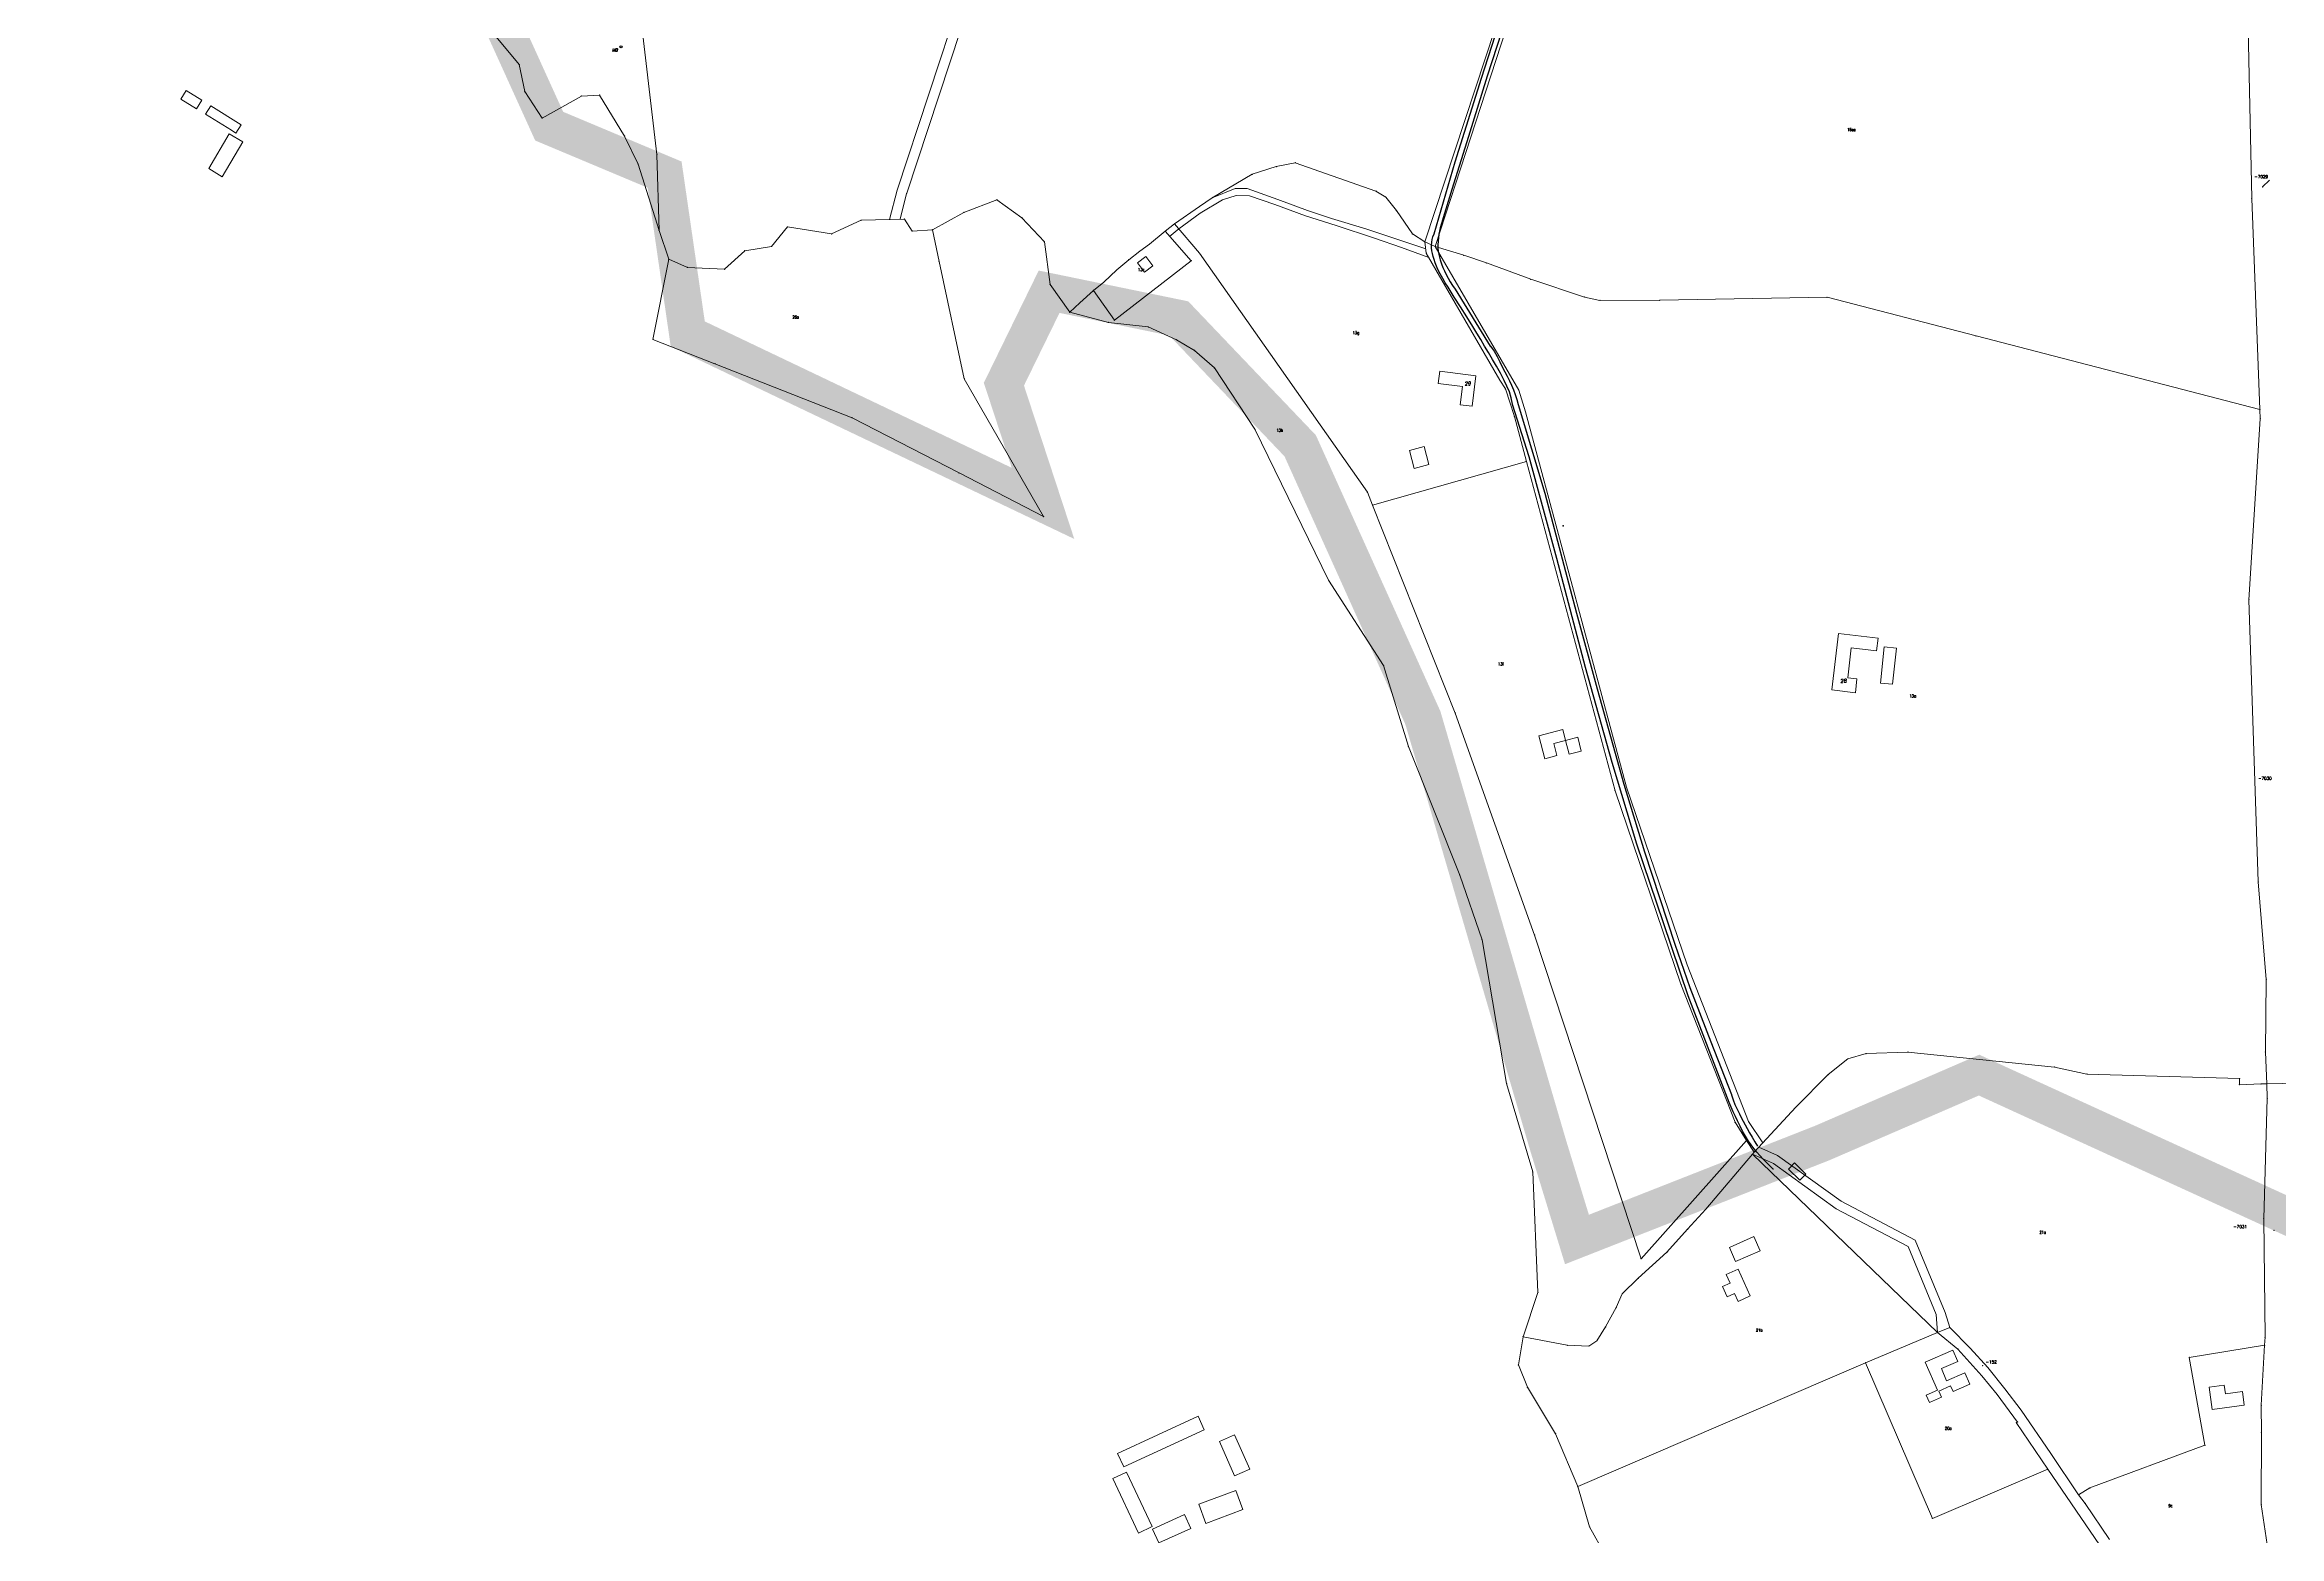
# Model space of a CAD drawing. Header units: millimetres. Extents: x 672113 to 680957, y 6130092 to 6137781.
# Drawn here: x 672684 to 674182, y 6131901 to 6132901 of the extents above; entities that cross this region are included whole.
import ezdxf

# ---------------------------------------------------------------- set-up
doc = ezdxf.new("R2010")
doc.units = ezdxf.units.MM
doc.header["$LTSCALE"] = 0.5
for name, color, linetype, lineweight in [('ADMN_GR', 1, 'Continuous', 5), ('bygning', 1, 'Continuous', 5), ('OPTAGETVEJ', 1, 'Continuous', 5), ('skel', 142, 'Continuous', 5), ('SKELKREDS', 1, 'Continuous', 5), ('SKELPKT', 1, 'Continuous', 5)]:
    doc.layers.add(name, color=color, linetype=linetype, lineweight=lineweight)
for name, color, linetype, lineweight, plot in [('FIKS_PILE', 9, 'Continuous', 5, False), ('FIKS_TEKST', 6, 'Continuous', 5, False), ('FIKSPUNKT', 1, 'Continuous', 5, False)]:
    doc.layers.add(name, color=color, linetype=linetype, lineweight=lineweight, plot=plot)
for name, color, linetype in [('Forsyningsområde', 100, 'Continuous'), ('Husnr', 3, 'Continuous'), ('MATRNR', 12, 'Continuous'), ('TF_V_---_Stophane', 3, 'Continuous'), ('TF_V_---_Tekst', 1, 'Continuous'), ('Vej', 7, 'Continuous'), ('Vejnavn', 9, 'Continuous')]:
    doc.layers.add(name, color=color, linetype=linetype)
doc.styles.add('ROMANS', font='ROMANS')
doc.styles.get("Standard").update_dxf_attribs({"font": 'romans.shx', "width": 0.75})

# ---------------------------------------------------------------- blocks, each defined once
blk = doc.blocks.new('270554_270554.DWG_FMEBLOCK62')
at = {"layer": 'FIKS_PILE', "color": 6}
blk.add_line((2.3, 2.2), (-2.3, -2.2), dxfattribs=at)

msp = doc.modelspace()

# ---------------------------------------------------------------- linework, layer by layer
at = {"layer": 'ADMN_GR', "color": 220}
for p, q in [((672986.5, 6132906.6), (673002, 6132888)), ((673002, 6132888), (673005.7, 6132869.9)), ((673005.7, 6132869.9), (673017.5, 6132852.1)), ((673017.5, 6132852.1), (673043.7, 6132866.9)), ((673043.7, 6132866.9), (673055.9, 6132867.5)), ((673055.9, 6132867.5), (673072.6, 6132840)), ((673072.6, 6132840), (673081.7, 6132821.3)), ((673081.7, 6132821.3), (673095.8, 6132776.8)), ((673300.1, 6132788.9), (673322.2, 6132797.4)), ((673322.2, 6132797.4), (673339, 6132785.3)), ((673279, 6132777.3), (673300.1, 6132788.9)), ((673283.4, 6132756), (673279, 6132777.3)), ((673339, 6132785.3), (673354.1, 6132769.1)), ((673095.8, 6132776.8), (673102.3, 6132757.5)), ((673354.1, 6132769.1), (673357.9, 6132740.6)), ((673102.3, 6132757.5), (673091.7, 6132703.7)), ((673300.3, 6132677.3), (673283.4, 6132756)), ((673357.9, 6132740.6), (673371, 6132721.9)), ((673371, 6132721.9), (673396.9, 6132715.1)), ((673091.7, 6132703.7), (673133.2, 6132687.4)), ((673396.9, 6132715.1), (673423.6, 6132712.1)), ((673423.6, 6132712.1), (673442.5, 6132703.5)), ((673442.5, 6132703.5), (673454.7, 6132696.4)), ((673225.1, 6132651.2), (673133.2, 6132687.4)), ((673454.7, 6132696.4), (673468, 6132684.6)), ((673353.5, 6132585), (673300.3, 6132677.3)), ((673468, 6132684.6), (673495.1, 6132643.5)), ((673225.1, 6132651.2), (673296.9, 6132614.2)), ((673495.1, 6132643.5), (673544.5, 6132542.3)), ((673353.5, 6132585), (673296.9, 6132614.2)), ((673544.5, 6132542.3), (673581.4, 6132485.1)), ((673581.4, 6132485.1), (673598, 6132430.8)), ((673598, 6132430.8), (673632.4, 6132344.6)), ((673632.4, 6132344.6), (673647.4, 6132301.3)), ((673647.4, 6132301.3), (673663.8, 6132204.8)), ((673892.5, 6132221.4), (673904.8, 6132224.9)), ((673892.5, 6132221.4), (673904.8, 6132224.9)), ((673904.8, 6132224.9), (673932.8, 6132225.9)), ((673904.8, 6132224.9), (673932.8, 6132225.9)), ((673932.8, 6132225.9), (674031.1, 6132215.9)), ((673932.8, 6132225.9), (674031.1, 6132215.9)), ((673857.6, 6132189), (673879.4, 6132210.9)), ((673857.6, 6132189), (673879.4, 6132210.9)), ((673879.4, 6132210.9), (673892.5, 6132221.4)), ((673879.4, 6132210.9), (673892.5, 6132221.4)), ((674052.8, 6132211.2), (674031.1, 6132215.9)), ((674052.8, 6132211.2), (674031.1, 6132215.9)), ((674052.8, 6132211.2), (674155.1, 6132208.2)), ((674052.8, 6132211.2), (674155.1, 6132208.2)), ((674155.1, 6132208.2), (674155, 6132204)), ((674155.1, 6132208.2), (674155, 6132204)), ((673663.8, 6132204.8), (673681.4, 6132145.6)), ((674155, 6132204), (674169.6, 6132204.6)), ((674155, 6132204), (674169.6, 6132204.6)), ((674169.6, 6132204.6), (674173.3, 6132204.7)), ((674169.6, 6132204.6), (674173.3, 6132204.7)), ((674173.3, 6132204.7), (674204.5, 6132205.3)), ((674173.3, 6132204.7), (674204.5, 6132205.3)), ((673829.8, 6132158.9), (673857.6, 6132189)), ((673829.8, 6132158.9), (673857.6, 6132189)), ((673797.3, 6132120.6), (673828.7, 6132157.6)), ((673797.3, 6132120.6), (673828.7, 6132157.6)), ((673828.7, 6132157.6), (673829.8, 6132158.9)), ((673828.7, 6132157.6), (673829.8, 6132158.9)), ((673681.4, 6132145.6), (673684.8, 6132064.8)), ((673785.2, 6132107.2), (673797.3, 6132120.6)), ((673785.2, 6132107.2), (673797.3, 6132120.6)), ((673771.3, 6132091.7), (673785.2, 6132107.2)), ((673771.3, 6132091.7), (673785.2, 6132107.2)), ((673752.1, 6132074.3), (673771.3, 6132091.7)), ((673752.1, 6132074.3), (673771.3, 6132091.7)), ((673741.4, 6132063.9), (673752.1, 6132074.3)), ((673741.4, 6132063.9), (673752.1, 6132074.3)), ((673684.8, 6132064.8), (673674.9, 6132035.1)), ((673737.3, 6132054.6), (673741.4, 6132063.9)), ((673737.3, 6132054.6), (673741.4, 6132063.9)), ((673730.2, 6132041.7), (673737.3, 6132054.6)), ((673730.2, 6132041.7), (673737.3, 6132054.6)), ((673674.9, 6132035.1), (673671.8, 6132016.2)), ((673674.9, 6132035.1), (673704.5, 6132029.4)), ((673674.9, 6132035.1), (673704.5, 6132029.4)), ((673704.5, 6132029.4), (673719, 6132028.8)), ((673704.5, 6132029.4), (673719, 6132028.8)), ((673719, 6132028.8), (673724.4, 6132032.4)), ((673719, 6132028.8), (673724.4, 6132032.4)), ((673724.4, 6132032.4), (673730.2, 6132041.7)), ((673724.4, 6132032.4), (673730.2, 6132041.7)), ((673671.8, 6132016.2), (673677.8, 6132001.2)), ((673677.8, 6132001.2), (673696.7, 6131970.1)), ((673696.7, 6131970.1), (673711.5, 6131934.6)), ((673711.5, 6131934.6), (673719.5, 6131907.6)), ((673719.5, 6131907.6), (673740.5, 6131870))]:
    msp.add_line(p, q, dxfattribs=at)
at = {"layer": 'bygning'}
for points in [[(672775.3, 6132864.9, 19), (672785.8, 6132858.4, 19), (672789.3, 6132864.1, 19), (672778.8, 6132870.6, 19)], [(672812.2, 6132842, 19.9), (672815.7, 6132847.6, 19.9), (672795.3, 6132860.3, 19.9), (672791.8, 6132854.7, 19.9), (672809.2, 6132843.9, 19.9)], [(672807.6, 6132841.5, 18.6), (672793.9, 6132818.2, 18.6), (672803, 6132812.8, 18.6), (672816.7, 6132836.1, 18.6)], [(673426.8, 6132753.1, 15), (673422.1, 6132759.3, 15), (673416.4, 6132755, 15), (673421.2, 6132748.8, 15)], [(673617.9, 6132674.2, 24.8), (673634.2, 6132672.1, 24.8), (673632.7, 6132659.9, 24.9), (673640.7, 6132658.9, 24.9), (673643.3, 6132679.3, 24.9), (673619, 6132682.5, 24.8)], [(673598.7, 6132629.2, 25.6), (673601.9, 6132617.2, 25.6), (673611.8, 6132619.9, 25.7), (673608.5, 6132631.9, 25.6)], [(673897.6, 6132466.8, 31.9), (673898.7, 6132476.2, 31.9), (673892.5, 6132476.9, 31.9), (673894.8, 6132496.9, 31.9), (673911.8, 6132494.9, 31.9), (673912.8, 6132503.5, 31.9), (673886.3, 6132506.6, 31.9), (673881.9, 6132468.7, 31.9)], [(673922.6, 6132472.5, 32.2), (673925.2, 6132496.7, 32.2), (673917, 6132497.6, 32.2), (673914.4, 6132473.3, 32.2)], [(673685.4, 6132438, 28.2), (673689.4, 6132422.6, 28.2), (673697.6, 6132424.7, 28.2), (673695.5, 6132432.9, 28.2), (673703.3, 6132434.9, 28.2), (673701.5, 6132442.1, 28.2)], [(673703.3, 6132434.9, 28.2), (673705.7, 6132425.6, 28.2), (673713.9, 6132427.7, 28.2), (673711.6, 6132437, 28.2)], [(673856.8, 6132151.6, 27.9), (673852.7, 6132147.4, 27.9), (673860.3, 6132140, 27.9), (673864.4, 6132144.2, 27.9)], [(673833.7, 6132092.8, 24), (673829.6, 6132102.2, 24), (673813.2, 6132095, 24), (673817.2, 6132085.6, 24)], [(673819.1, 6132080.4, 23.9), (673811.1, 6132076.8, 24), (673813.6, 6132071.1, 24), (673808.6, 6132068.8, 23.9), (673811.7, 6132061.8, 23.9), (673816.7, 6132064, 23.9), (673819.1, 6132058.8, 23.9), (673827.2, 6132062.5, 23.9)], [(673963.1, 6131998.3, 28.5), (673974.4, 6132003.2, 28.5), (673971, 6132011, 28.5), (673958.8, 6132005.6, 28.5), (673955.3, 6132013.8, 28.1), (673966.3, 6132018.6, 28.1), (673963, 6132026.2, 28.1), (673944.4, 6132018.1, 28.2), (673952.6, 6131999.3, 27.7), (673945, 6131996, 27.7), (673947.2, 6131990.9, 27.7), (673955.4, 6131994.5, 27.8), (673953.5, 6131998.7, 28.2), (673961.4, 6132002.2, 30.6)], [(674144.8, 6132002.7, 33.8), (674134.8, 6132001.4, 33.8), (674136.8, 6131986.4, 33.8), (674158.3, 6131989.3, 33.8), (674157.1, 6131998.4, 33.8), (674145.6, 6131996.8, 34.4)], [(673407.2, 6131947.8, 24.1), (673461.2, 6131972.7, 24.1), (673457, 6131981.9, 24.1), (673403, 6131956.9, 24.1)], [(673481.5, 6131941.9, 24.4), (673491.7, 6131946.3, 24.4), (673481.5, 6131969.4, 24.4), (673471.3, 6131964.9, 24.4)], [(673409.1, 6131944.3, 24.1), (673400, 6131940.1, 24.1), (673417.1, 6131903.5, 24.2), (673426.2, 6131907.8, 24.2)], [(673462.3, 6131910, 24.1), (673487.1, 6131919.2, 24.1), (673482.3, 6131932.1, 24.1), (673457.6, 6131922.9, 24.1)], [(673430.8, 6131896.9, 24.1), (673452.2, 6131906.6, 24.1), (673448, 6131915.9, 24.1), (673426.6, 6131906.2, 24.1)]]:
    msp.add_polyline3d(points, close=True, dxfattribs=at)
at = {"layer": 'FIKSPUNKT', "color": 6}
for p in [(674170.6, 6132806), (674178.3, 6132106.4), (673982.9, 6132015.6)]:
    msp.add_point(p, dxfattribs=at)
at = {"layer": 'Forsyningsområde', "const_width": 25}
msp.add_lwpolyline([(674679.8, 6134389.5), (672918.2, 6134525), (672753.9, 6134157.9), (672698.2, 6133883.5), (672850, 6133812.3), (672910.4, 6133744.2), (672929, 6133610.7), (672846.9, 6133409.5), (672888.8, 6133246.4), (672930.6, 6133048.3), (673022.1, 6132846.7), (673099.5, 6132814.2), (673115, 6132707.4), (673353.1, 6132593.8), (673326.9, 6132673.7), (673357.2, 6132735.7), (673444.1, 6132717.8), (673525.5, 6132632.4), (673607.7, 6132450.1), (673691.7, 6132163.3), (673711, 6132100.3), (673875.5, 6132165), (673980.5, 6132210.5), (674229, 6132096.8)], dxfattribs=at)
at = {"layer": 'OPTAGETVEJ', "color": 8}
for p, q in [((673327, 6133021.5), (673255.4, 6132803.8)), ((673333.7, 6133020.4), (673261.9, 6132801.8)), ((673609.1, 6132769.1), (673677, 6132975.6)), ((673255.4, 6132803.8), (673250.3, 6132784.1)), ((673257.3, 6132784.4), (673261.7, 6132801.5)), ((673261.9, 6132801.8), (673261.7, 6132801.5)), ((673458.4, 6132788.4), (673473.4, 6132797.2)), ((673482, 6132805), (673466.6, 6132798.7)), ((673473.4, 6132797.2), (673482.5, 6132800.2)), ((673490, 6132804.9), (673482, 6132805)), ((673482.5, 6132800.2), (673491.6, 6132799.9)), ((673510.5, 6132797.5), (673490, 6132804.9)), ((673491.6, 6132799.9), (673508.6, 6132794.2)), ((673508.6, 6132794.2), (673529.1, 6132786.6)), ((673530.5, 6132790.1), (673510.5, 6132797.5)), ((673438, 6132772.8), (673444.2, 6132777.8)), ((673458.4, 6132788.4), (673444.2, 6132777.8)), ((673529.1, 6132786.6), (673549.6, 6132780)), ((673546.5, 6132784.8), (673530.5, 6132790.1)), ((673569.6, 6132777.9), (673546.5, 6132784.8)), ((673549.6, 6132780), (673575.4, 6132771.7)), ((673590.2, 6132771), (673569.6, 6132777.9)), ((673575.4, 6132771.7), (673593.4, 6132765.4)), ((673609.7, 6132764.5), (673590.2, 6132771)), ((673593.4, 6132765.4), (673611.7, 6132758.7)), ((673672, 6132669.6), (673616, 6132766.1)), ((673676.6, 6132655.2), (673672, 6132669.6)), ((673744.2, 6132403.5), (673676.6, 6132655.2)), ((673784.8, 6132284.4), (673744.2, 6132403.5)), ((673826, 6132179.5), (673784.8, 6132284.4)), ((673826, 6132179.5), (673835.5, 6132165.1)), ((673835.5, 6132165.1), (673835.5, 6132165.1)), ((673828.7, 6132157.6), (673842.7, 6132151.3)), ((673833, 6132162.3), (673845.5, 6132156.7)), ((673842.7, 6132151.3), (673884.8, 6132120.8)), ((673845.5, 6132156.7), (673888, 6132126)), ((673884.8, 6132120.8), (673932.9, 6132095.6)), ((673888, 6132126), (673937.8, 6132099.9)), ((673932.9, 6132095.6), (673951.7, 6132050)), ((673937.8, 6132099.9), (673957.7, 6132051.4)), ((673951.7, 6132050), (673952.7, 6132038)), ((673957.7, 6132051.4), (673960.9, 6132041.3))]:
    msp.add_line(p, q, dxfattribs=at)
at = {"layer": 'skel', "color": 40}
for p, q in [((673070.5, 6133029.5), (673094.3, 6132827.6)), ((674163.3, 6132798.2), (674159, 6132993.3)), ((673616, 6132766.1), (673673.1, 6132941)), ((673094.3, 6132827.6), (673095.8, 6132776.8)), ((673509.5, 6132819.6), (673522.2, 6132822.2)), ((673522.2, 6132822.2), (673576.2, 6132803.2)), ((673466.6, 6132798.7), (673493.4, 6132814.5)), ((673493.4, 6132814.5), (673509.5, 6132819.6)), ((673441.3, 6132781.2), (673457.9, 6132792.8)), ((673457.9, 6132792.8), (673466.6, 6132798.7)), ((673576.2, 6132803.2), (673582.8, 6132799.1)), ((673582.8, 6132799.1), (673590, 6132790.1)), ((674168.8, 6132656.8), (674163.3, 6132798.2)), ((673171.2, 6132766.1), (673181.9, 6132779.1)), ((673181.9, 6132779.1), (673211.4, 6132774.5)), ((673211.4, 6132774.5), (673231.2, 6132783.6)), ((673231.2, 6132783.6), (673260.2, 6132784.4)), ((673260.2, 6132784.4), (673265.5, 6132776.4)), ((673265.5, 6132776.4), (673279, 6132777.3)), ((673434.9, 6132776.2), (673441.3, 6132781.2)), ((673441.3, 6132781.2), (673458, 6132761.6)), ((673590, 6132790.1), (673600.7, 6132774.5)), ((673139.7, 6132750.8), (673153.2, 6132763.2)), ((673153.2, 6132763.2), (673171.2, 6132766.1)), ((673410.6, 6132757.1), (673418, 6132762.8)), ((673418, 6132762.8), (673424.5, 6132767.6)), ((673424.5, 6132767.6), (673434.9, 6132776.2)), ((673434.9, 6132776.2), (673452.5, 6132756.5)), ((673600.7, 6132774.5), (673609.1, 6132769.1)), ((673610, 6132761.6), (673609.1, 6132769.1)), ((673609.1, 6132769.1), (673616, 6132766.1)), ((673616, 6132766.1), (673635.1, 6132760.2)), ((673102.3, 6132757.5), (673114.8, 6132752)), ((673114.8, 6132752), (673139.7, 6132750.8)), ((673393.9, 6132742.2), (673402.6, 6132750.4)), ((673452.5, 6132756.5), (673401, 6132716.6)), ((673402.6, 6132750.4), (673410.6, 6132757.1)), ((673458, 6132761.6), (673570.5, 6132601.3)), ((673659.4, 6132676.4), (673610, 6132761.6)), ((673635.1, 6132760.2), (673650.3, 6132755)), ((673650.3, 6132755), (673680, 6132744.1)), ((673377.7, 6132728.2), (673386.9, 6132736.6)), ((673386.9, 6132736.6), (673393.9, 6132742.2)), ((673401, 6132716.6), (673386.9, 6132736.6)), ((673680, 6132744.1), (673716.1, 6132732.1)), ((673716.1, 6132732.1), (673726.4, 6132729.9)), ((673766.5, 6132730), (673878.6, 6132732)), ((673878.6, 6132732), (673978.5, 6132706.1)), ((673371, 6132721.9), (673377.7, 6132728.2)), ((673726.4, 6132729.9), (673766.5, 6132730)), ((673978.5, 6132706.1), (674168.8, 6132656.8)), ((673663.1, 6132670.5), (673659.4, 6132676.4)), ((673669.1, 6132652), (673663.1, 6132670.5)), ((673677.1, 6132621.9), (673669.1, 6132652)), ((674161.4, 6132529.2), (674169, 6132650.5)), ((674169, 6132650.5), (674168.8, 6132656.8)), ((673574, 6132592.7), (673677.1, 6132621.9)), ((673736.5, 6132401.1), (673677.1, 6132621.9)), ((673570.5, 6132601.3), (673574, 6132592.7)), ((673574, 6132592.7), (673629.4, 6132453.2)), ((674167.6, 6132340), (674161.4, 6132529.2)), ((673629.4, 6132453.2), (673682.6, 6132304.4)), ((673780.7, 6132271.4), (673736.5, 6132401.1)), ((674173, 6132274.5), (674167.6, 6132340)), ((673682.6, 6132304.4), (673754, 6132087.4)), ((673817, 6132178.9), (673780.7, 6132271.4)), ((674172.5, 6132225.9), (674173, 6132274.5)), ((674173.3, 6132204.7), (674172.5, 6132225.9)), ((674173.7, 6132195), (674171.3, 6132114.2)), ((674173.7, 6132195), (674173.3, 6132204.7)), ((673824.7, 6132166.7), (673817, 6132178.9)), ((673754, 6132087.4), (673824.7, 6132166.7)), ((673824.7, 6132166.7), (673829.8, 6132158.9)), ((673828.7, 6132157.6), (673952.7, 6132038)), ((674171.3, 6132114.2), (674172.2, 6132034.8)), ((673952.7, 6132038), (673904.5, 6132017.7)), ((673960.9, 6132041.3), (673952.7, 6132038)), ((673966.3, 6132026.8), (673952.7, 6132038)), ((673974.5, 6132027.5), (673960.9, 6132041.3)), ((674171.9, 6132029.4), (674121.4, 6132021.2)), ((674171.9, 6132029.4), (674169.7, 6131989.2)), ((674172.2, 6132034.8), (674171.9, 6132029.4)), ((673904.5, 6132017.7), (673711.5, 6131934.6)), ((673904.5, 6132017.7), (673949.3, 6131913.3)), ((673982.4, 6132008.8), (673966.3, 6132026.8)), ((673986.4, 6132014.4), (673974.5, 6132027.5)), ((673997.9, 6132000.1), (673986.4, 6132014.4)), ((674121.4, 6132021.2), (674131.9, 6131962.3)), ((673992.6, 6131996.4), (673982.4, 6132008.8)), ((674008.8, 6131985.8), (673997.9, 6132000.1)), ((674006.3, 6131977.9), (673992.6, 6131996.4)), ((674028.7, 6131956.8), (674008.8, 6131985.8)), ((674169.7, 6131989.2), (674169.8, 6131970.7)), ((674005.4, 6131977.5), (674006.3, 6131977.9)), ((674026.6, 6131946.3), (674005.4, 6131977.5)), ((674169.8, 6131970.7), (674169.7, 6131922.6)), ((674047.2, 6131929.2), (674028.7, 6131956.8)), ((674131.9, 6131962.3), (674054.8, 6131933.8)), ((673949.3, 6131913.3), (674026.6, 6131946.3)), ((674026.6, 6131946.3), (674061.3, 6131895.6)), ((674054.8, 6131933.8), (674047.2, 6131929.2)), ((674051.7, 6131923.4), (674047.2, 6131929.2)), ((674067.9, 6131899.1), (674051.7, 6131923.4)), ((674169.7, 6131922.6), (674175, 6131886.9))]:
    msp.add_line(p, q, dxfattribs=at)
at = {"layer": 'SKELKREDS', "color": 250, "true_color": 0x333333}
for p in [(673457.9, 6132792.8), (673466.6, 6132798.7), (673441.3, 6132781.2), (673418, 6132762.8), (673424.5, 6132767.6), (673434.9, 6132776.2), (673402.6, 6132750.4), (673410.6, 6132757.1), (673452.5, 6132756.5), (673386.9, 6132736.6), (673393.9, 6132742.2), (673377.7, 6132728.2), (673401, 6132716.6), (673952.7, 6132038), (673960.9, 6132041.3), (674171.9, 6132029.4), (673904.5, 6132017.7), (673966.3, 6132026.8), (673974.5, 6132027.5), (673986.4, 6132014.4), (674121.4, 6132021.2), (673982.4, 6132008.8), (673997.9, 6132000.1), (673992.6, 6131996.4), (674008.8, 6131985.8), (674005.4, 6131977.5), (674006.3, 6131977.9), (674028.7, 6131956.8), (674131.9, 6131962.3), (674026.6, 6131946.3), (674047.2, 6131929.2), (674051.7, 6131923.4), (674054.8, 6131933.8), (673949.3, 6131913.3)]:
    msp.add_point(p, dxfattribs=at)
at = {"layer": 'SKELPKT', "color": 253, "true_color": 0x999999}
for p in [(673002, 6132888), (673005.7, 6132869.9), (673043.7, 6132866.9), (673055.9, 6132867.5), (673017.5, 6132852.1), (673072.6, 6132840), (673094.3, 6132827.6), (673522.2, 6132822.2), (673081.7, 6132821.3), (673493.4, 6132814.5), (673509.5, 6132819.6), (673322.2, 6132797.4), (673576.2, 6132803.2), (673582.8, 6132799.1), (673181.9, 6132779.1), (673231.2, 6132783.6), (673260.2, 6132784.4), (673279, 6132777.3), (673300.1, 6132788.9), (673339, 6132785.3), (673590, 6132790.1), (673095.8, 6132776.8), (673153.2, 6132763.2), (673171.2, 6132766.1), (673211.4, 6132774.5), (673265.5, 6132776.4), (673354.1, 6132769.1), (673600.7, 6132774.5), (673609.1, 6132769.1), (673616, 6132766.1), (673102.3, 6132757.5), (673114.8, 6132752), (673139.7, 6132750.8), (673283.4, 6132756), (673458, 6132761.6), (673610, 6132761.6), (673635.1, 6132760.2), (673650.3, 6132755), (673357.9, 6132740.6), (673680, 6132744.1), (673716.1, 6132732.1), (673878.6, 6132732), (673371, 6132721.9), (673726.4, 6132729.9), (673766.5, 6132730), (673091.7, 6132703.7), (673396.9, 6132715.1), (673423.6, 6132712.1), (673442.5, 6132703.5), (673978.5, 6132706.1), (673133.2, 6132687.4), (673454.7, 6132696.4), (673300.3, 6132677.3), (673468, 6132684.6), (673659.4, 6132676.4), (673663.1, 6132670.5), (673225.1, 6132651.2), (673495.1, 6132643.5), (673669.1, 6132652), (674168.8, 6132656.8), (673296.9, 6132614.2), (673677.1, 6132621.9), (673570.5, 6132601.3), (673353.5, 6132585), (673574, 6132592.7), (673544.5, 6132542.3), (673581.4, 6132485.1), (673629.4, 6132453.2), (673598, 6132430.8), (673736.5, 6132401.1), (673632.4, 6132344.6), (673647.4, 6132301.3), (673682.6, 6132304.4), (673780.7, 6132271.4), (673904.8, 6132224.9), (673904.8, 6132224.9), (673932.8, 6132225.9), (673932.8, 6132225.9), (673879.4, 6132210.9), (673879.4, 6132210.9), (673892.5, 6132221.4), (673892.5, 6132221.4), (674031.1, 6132215.9), (674031.1, 6132215.9), (674052.8, 6132211.2), (674052.8, 6132211.2), (674155.1, 6132208.2), (674155.1, 6132208.2), (673663.8, 6132204.8), (674155, 6132204), (674155, 6132204), (674169.6, 6132204.6), (674169.6, 6132204.6), (674173.3, 6132204.7), (674173.3, 6132204.7), (673817, 6132178.9), (673857.6, 6132189), (673857.6, 6132189), (673824.7, 6132166.7), (673828.7, 6132157.6), (673828.7, 6132157.6), (673829.8, 6132158.9), (673829.8, 6132158.9), (673681.4, 6132145.6), (673797.3, 6132120.6), (673797.3, 6132120.6), (673785.2, 6132107.2), (673785.2, 6132107.2), (673771.3, 6132091.7), (673771.3, 6132091.7), (673752.1, 6132074.3), (673752.1, 6132074.3), (673754, 6132087.4), (673684.8, 6132064.8), (673741.4, 6132063.9), (673741.4, 6132063.9), (673737.3, 6132054.6), (673737.3, 6132054.6), (673674.9, 6132035.1), (673674.9, 6132035.1), (673704.5, 6132029.4), (673704.5, 6132029.4), (673719, 6132028.8), (673719, 6132028.8), (673724.4, 6132032.4), (673724.4, 6132032.4), (673730.2, 6132041.7), (673730.2, 6132041.7), (673671.8, 6132016.2), (673677.8, 6132001.2), (673696.7, 6131970.1), (673711.5, 6131934.6), (673719.5, 6131907.6)]:
    msp.add_point(p, dxfattribs=at)
at = {"layer": 'SKELPKT', "color": 250, "true_color": 0x333333}
for p in [(674163.3, 6132798.2), (674169, 6132650.5), (674161.4, 6132529.2), (674167.6, 6132340), (674173, 6132274.5), (674172.5, 6132225.9), (674173.7, 6132195), (674171.3, 6132114.2), (674172.2, 6132034.8), (674169.7, 6131989.2), (674169.8, 6131970.7), (674169.7, 6131922.6)]:
    msp.add_point(p, dxfattribs=at)
at = {"layer": 'TF_V_---_Stophane'}
msp.add_circle((673070.3, 6132899.9, 14.9), 0.75, dxfattribs=at)
at = {"layer": 'Vej', "linetype": 'Continuous'}
for points in [[(673615.2, 6132774.4), (673629.3, 6132822.7), (673647.1, 6132878.9), (673665.4, 6132935.9), (673680, 6132981.2)], [(673682.3, 6132975.9), (673666.9, 6132929.5), (673650.8, 6132880.1), (673638.2, 6132839.7), (673627.2, 6132804.3), (673620.6, 6132783)], [(673620.6, 6132783), (673620.6, 6132782.8), (673620, 6132780.7), (673619.4, 6132778.6), (673618.9, 6132776.4), (673618.5, 6132774.2), (673618.1, 6132771.9), (673617.9, 6132769.6), (673617.8, 6132767.2), (673617.8, 6132764.9), (673618, 6132762.9), (673618.4, 6132760.9), (673618.8, 6132758.9), (673619.4, 6132757), (673620.2, 6132754.5), (673621.2, 6132752), (673622.2, 6132749.6), (673623.4, 6132747.2), (673624.7, 6132744.7), (673626.1, 6132742.3), (673627.6, 6132739.9), (673629.3, 6132737.5)], [(673667.9, 6132660.2), (673667.9, 6132660.4), (673667, 6132664.5), (673665.7, 6132668.5), (673664, 6132672.4), (673662.1, 6132676.2), (673659.7, 6132681), (673657.1, 6132685.7), (673654.4, 6132690.3), (673651.6, 6132694.9), (673649.1, 6132699.3), (673646.6, 6132703.6), (673644, 6132708), (673641.3, 6132712.3), (673637.1, 6132718.9), (673632.9, 6132725.5), (673628.7, 6132732.1), (673624.6, 6132738.8), (673622.7, 6132741.7), (673621, 6132744.6), (673619.3, 6132747.6), (673617.8, 6132750.7), (673616.9, 6132752.8), (673615.9, 6132755), (673615.2, 6132757.2), (673614.6, 6132759.4), (673614.1, 6132761.3), (673613.8, 6132763.2), (673613.6, 6132765.1), (673613.6, 6132767), (673613.7, 6132768.9), (673614, 6132770.7), (673614.5, 6132772.5), (673615.2, 6132774.4)], [(673629.3, 6132737.5), (673652.9, 6132699.3)], [(673652.9, 6132699.3), (673653, 6132699.2), (673655.4, 6132695.8), (673657.5, 6132692.3), (673659.4, 6132688.6), (673661.2, 6132684.8), (673662.7, 6132681.9), (673664.3, 6132679), (673665.7, 6132676), (673667.1, 6132673), (673668.4, 6132669.9), (673669.6, 6132666.7), (673670.6, 6132663.4), (673671.6, 6132660.1)], [(673813.1, 6132192.1), (673785.5, 6132263.7), (673768.9, 6132312.5), (673751.2, 6132365.3), (673734.7, 6132420), (673716.7, 6132483.8), (673697.5, 6132556.9), (673678.9, 6132624.9), (673667.9, 6132660.2)], [(673671.6, 6132660.1), (673689.4, 6132600.7), (673710.6, 6132520.2), (673724.5, 6132469.4), (673742.4, 6132405.6), (673756.2, 6132360.2), (673776.5, 6132298.2), (673786.6, 6132269.3), (673800.8, 6132232.8), (673814.6, 6132197.5)], [(673814.6, 6132197.5), (673814.6, 6132197.3), (673815.6, 6132194), (673816.8, 6132190.8), (673818.3, 6132187.6), (673819.9, 6132184.5), (673821.1, 6132182.1), (673822.4, 6132179.6), (673823.7, 6132177.2), (673825.1, 6132174.7), (673826.7, 6132171.7), (673828.4, 6132168.8), (673830.2, 6132165.8), (673831.9, 6132162.8)], [(673842.7, 6132147.4), (673842.6, 6132147.4), (673840.3, 6132149.7), (673838, 6132151.9), (673835.8, 6132154.2), (673833.6, 6132156.6), (673831.5, 6132158.9), (673829.6, 6132161.3), (673827.7, 6132163.7), (673825.9, 6132166.2), (673823.9, 6132169.5), (673822, 6132172.9), (673820.3, 6132176.3), (673818.7, 6132179.8), (673817.2, 6132182.8), (673815.8, 6132185.9), (673814.4, 6132189), (673813.1, 6132192.1)]]:
    msp.add_lwpolyline(points, dxfattribs=at)
at = {"layer": 'Vejnavn', "color": 1}
msp.add_point((673701.7, 6132578.8), dxfattribs=at)

# ---------------------------------------------------------------- block references
at = {"layer": 'FIKS_PILE', "color": 6}
msp.add_blockref('270554_270554.DWG_FMEBLOCK62', (674172.9, 6132808.2), dxfattribs=at)

# ---------------------------------------------------------------- texts
at = {"layer": 'FIKS_TEKST'}
for s, p in [('-7029', (674165.1, 6132811.8)), ('-7030', (674167.6, 6132408.5)), ('-7031', (674151, 6132107.9)), ('-152', (673985, 6132017.2))]:
    msp.add_text(s, height=2, dxfattribs=at).set_placement(p)
at = {"layer": 'Husnr', "style": 'ROMANS', "oblique": 10}
for s, p in [('29', (673635.7, 6132672.7)), ('28', (673887.5, 6132473.4))]:
    msp.add_text(s, height=2.5, rotation=3.9, dxfattribs=at).set_placement(p)
at = {"layer": 'MATRNR', "width": 0.75}
for s, p in [('16ea', (673892.1, 6132843.4)), ('13c', (673416.8, 6132749.5)), ('26a', (673185.1, 6132717.7)), ('13g', (673560.6, 6132707.2)), ('13h', (673509.6, 6132641.8)), ('13f', (673658.1, 6132485.2)), ('13a', (673933.9, 6132463.7)), ('21a', (674021, 6132104.1)), ('21b', (673831, 6132038.5)), ('20a', (673957.6, 6131972.7)), ('9c', (674107.4, 6131920.8))]:
    msp.add_text(s, height=2, dxfattribs=at).set_placement(p)
at = {"layer": 'TF_V_---_Tekst', "style": 'ROMANS', "oblique": 10}
msp.add_text('MB', height=2, dxfattribs=at).set_placement((673064.2, 6132896.7))

doc.saveas('drawing.dxf')
